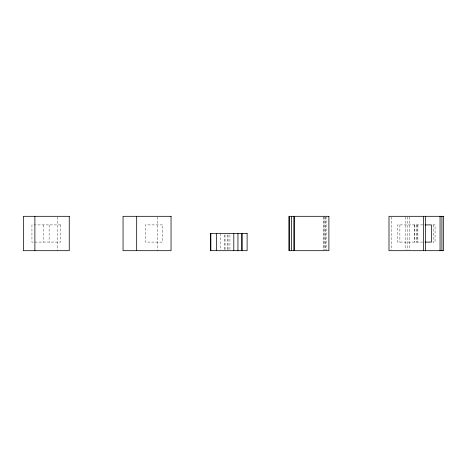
<?xml version="1.0" encoding="UTF-8"?>
<svg xmlns="http://www.w3.org/2000/svg" width="467" height="467" viewBox="0 0 467 467"><rect width="100%" height="100%" fill="white"/><g stroke="black" fill="none" stroke-linecap="round" stroke-linejoin="round"><path stroke-width="0.35" stroke-dasharray="2.33 1.75" d="M422.886 224.907L397.58 224.907L397.58 242.093L422.886 242.093M432.909 224.907L435.057 224.907L435.057 242.093L432.909 242.093M433.329 224.907L433.329 242.093M417.877 224.907L417.877 242.093M417.06 224.907L417.06 242.093M416.144 224.907L416.144 242.093M414.76 224.907L414.76 242.093M414.276 224.907L414.276 242.093M409.285 217.032L409.285 249.968M407.551 217.032L407.551 249.968M405.689 217.032L405.689 249.968M399.88 224.907L399.88 242.093M391.288 217.032L391.288 249.968M326.124 216.314L326.124 249.968M325.797 217.032L325.797 249.968M324.968 217.032L324.968 249.968M324.005 216.314L324.005 249.968M323.24 217.032L323.24 249.968M229.939 234.93L229.939 249.968M228.042 234.93L228.042 249.968M227.528 234.93L227.528 249.968M225.047 234.93L225.047 249.968M224.318 234.93L224.318 249.968M220.757 233.5L220.757 249.968M157.42 217.032L157.42 250.686M57.715 217.032L57.715 250.686M49.123 224.907L49.123 242.093M43.478 224.907L43.478 242.093M60.663 224.907L31.943 224.907L31.943 242.093L60.663 242.093L60.663 224.907M162.452 224.907L145.266 224.907L145.266 242.093L162.452 242.093L162.452 224.907"/><path stroke-width="0.7" d="M425.017 224.907L431.461 224.907L431.461 242.093L425.017 242.093M441.922 216.314L441.922 250.686M440.054 216.314L440.054 250.686M425.653 216.314L425.653 250.686M423.353 216.314L423.353 250.686M294.525 216.314L294.525 250.686M293.842 216.314L293.842 250.686M291.426 216.314L291.426 250.686M289.639 216.314L289.639 250.686M242.233 233.5L242.233 250.686M241.497 233.5L241.497 250.686M237.942 233.5L237.942 250.686M233.798 233.5L233.798 250.686M216.618 233.5L216.618 250.686M210.856 233.5L210.856 250.686M136.679 216.314L136.679 250.686M34.885 216.314L34.885 250.686M69.25 216.314L23.35 216.314L23.35 250.686L69.25 250.686L69.25 216.314M171.045 216.314L123.049 216.314L123.049 250.686L171.045 250.686L171.045 216.314M328.891 216.314L288.875 216.314L288.875 250.686L328.891 250.686L328.891 216.314M443.65 216.314L388.988 216.314L388.988 250.686L443.65 250.686L443.65 216.314M247.119 233.5L210.343 233.5L210.343 250.686L247.119 250.686L247.119 233.5"/></g></svg>
